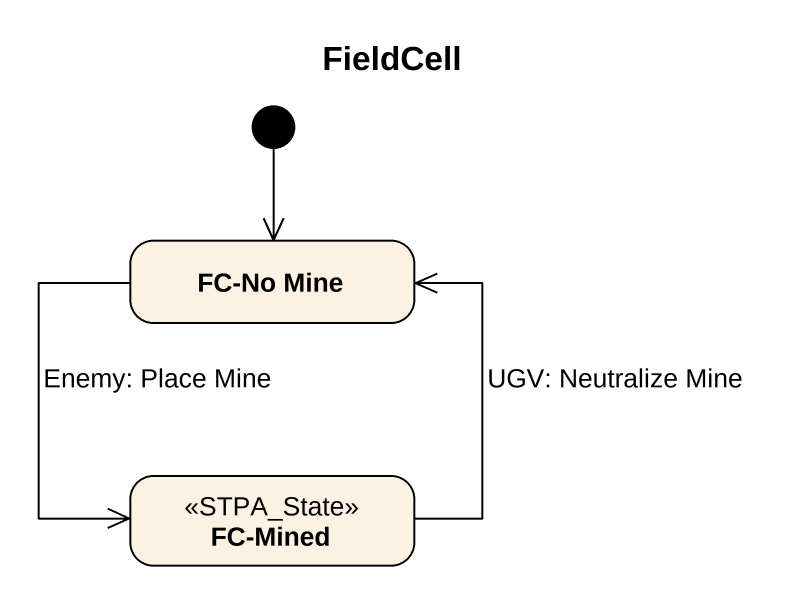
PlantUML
@startuml
title FieldCell
hide empty description
state "FC-No Mine" as FC_No_Mine
state "FC-Mined" as FC_Mined <<STPA_State>>
[*] --> FC_No_Mine
FC_No_Mine --> FC_Mined : Enemy: Place Mine
FC_Mined -up-> FC_No_Mine : UGV: Neutralize Mine
@enduml
